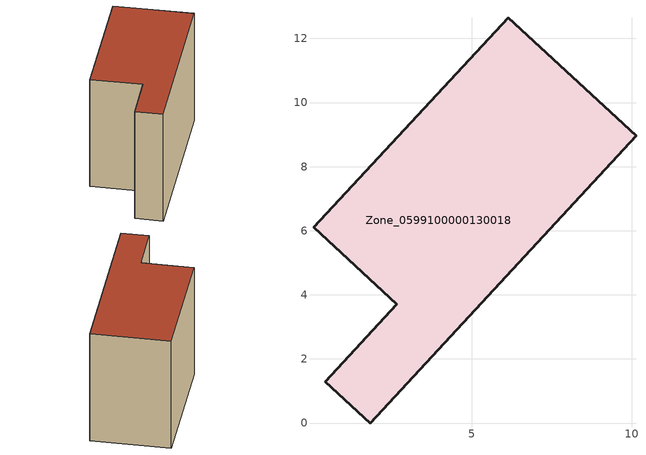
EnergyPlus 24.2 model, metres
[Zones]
Zone_0599100000130018
 floor ground (C_G): 6.15,12.64 10.13,8.97 1.84,0 0.44,1.29 2.67,3.71 0.07,6.11 z0
 wall outside (C_F): 6.15,12.64 0.07,6.11 2.67,3.71 0.44,1.29 1.84,0 10.13,8.97 6.15,12.64 z0:8.38
 roof outside (C_R): 10.13,8.97 6.15,12.64 0.07,6.11 2.67,3.71 0.44,1.29 1.84,0 z8.38
[BUILDING]
Pand.0599100000130018: North Axis=0; Terrain=City; Loads Convergence Tolerance Value=0.04; Temperature Convergence Tolerance Value=0.4; Solar Distribution=FullExterior; Maximum Number of Warmup Days=25; Minimum Number of Warmup Days=1
[Site:Location]
Rotterdam.The.Hague.AP_ZH_NLD Design_Conditions: Latitude=51.96; Longitude=4.45; Time Zone=1; Elevation=-4.5
[SITE:GROUNDTEMPERATURE:BUILDINGSURFACE]
18, 18, 18, 18, 18, 18, 18, 18, 18, 18, 18, 18
[MATERIAL] Thermal Absorptance=0.9; Solar Absorptance=0.7; Visible Absorptance=0.7
Name | Roughness | Thickness | Conductivity | Density | Specific Heat
G.TC.1975-1991 | MediumSmooth | 0.15 | 0.288461 | 540 | 1210
F.TC.1975-1991 | Rough | 0.3 | 0.230769 | 1920 | 840
R.TC.1975-1991 | MediumRough | 0.2 | 0.153846 | 1500 | 1000
[CONSTRUCTION]
C_G: G.TC.1975-1991
C_F: F.TC.1975-1991
C_R: R.TC.1975-1991
[ZONE]
Zone_0599100000130018: Type=1; Multiplier=1; Ceiling Height=Autocalculate; Volume=Autocalculate; Floor Area=autocalculate; Part of Total Floor Area=Yes
[ZONEINFILTRATION:DESIGNFLOWRATE]
Infil_Zone_0599100000130018: Zone or ZoneList or Space or SpaceList=Zone_0599100000130018; Schedule=AlwaysOn; Design Flow Rate Calculation Method=Flow/Area; Flow Rate per Floor Area=0.003; Constant Term Coefficient=1; Temperature Term Coefficient=0; Velocity Term Coefficient=0; Velocity Squared Term Coefficient=0
[HVACTEMPLATE:ZONE:IDEALLOADSAIRSYSTEM]
Zone_0599100000130018: Maximum Heating Supply Air Temperature=50; Minimum Cooling Supply Air Temperature=13; Maximum Heating Supply Air Humidity Ratio=0.0156; Minimum Cooling Supply Air Humidity Ratio=0.0077; Heating Limit=NoLimit; Cooling Limit=NoLimit; Dehumidification Control Type=ConstantSensibleHeatRatio; Cooling Sensible Heat Ratio=0.7; Dehumidification Setpoint=60; Humidification Control Type=None; Humidification Setpoint=30; Outdoor Air Method=None; Outdoor Air Flow Rate per Person=0.00944; Outdoor Air Flow Rate per Zone Floor Area=0; Outdoor Air Flow Rate per Zone=0; Demand Controlled Ventilation Type=None; Outdoor Air Economizer Type=NoEconomizer; Heat Recovery Type=None; Sensible Heat Recovery Effectiveness=0.7; Latent Heat Recovery Effectiveness=0.65
[ZONECONTROL:THERMOSTAT]
ThermostatControl_Zone_0599100000130018: Zone or ZoneList=Zone_0599100000130018; Control Type Schedule=DualSetpointControlType; Control 1=Thermostat_Zone_0599100000130018; Temperature Difference Between Cutout And Setpoint=0
[THERMOSTATSETPOINT:DUALSETPOINT]
Thermostat_Zone_0599100000130018: Heating Setpoint Temperature Schedule=HeatingSetpoint_Zone_0599100000130018; Cooling Setpoint Temperature Schedule=CoolingSetpoint_Zone_0599100000130018
[SCHEDULE:COMPACT]
HeatingSetpoint_Zone_0599100000130018: Through: 12/31, For: AllDays, Until: 24:00, 21
CoolingSetpoint_Zone_0599100000130018: Through: 12/31, For: AllDays, Until: 24:00, 24
DualSetpointControlType: Through: 12/31, For: AllDays, Until: 24:00, 4
AlwaysOn: Through: 12/31, For: AllDays, Until: 24:00, 1
